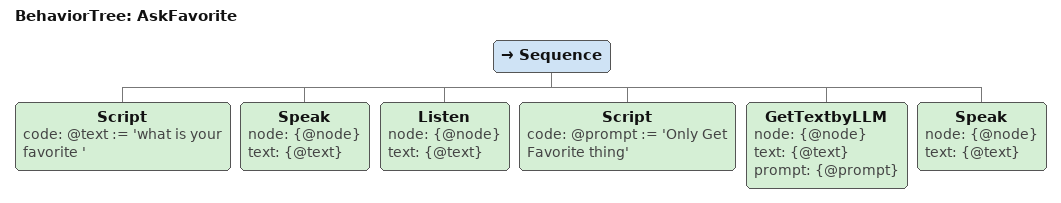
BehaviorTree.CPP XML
<?xml="1.0" encoding="UTF-8"?>
<root BTCPP_format="4">
    <BehaviorTree ID="AskFavorite">
        <Sequence>
            <Script code="@text := 'what is your favorite ' "/>
            <Speak node="{@node}" text="{@text}"/>
            <Listen node="{@node}" text="{@text}"/>

            <Script code="@prompt := 'Only Get Favorite thing'"/>
            <GetTextbyLLM node="{@node}" text="{@text}" prompt="{@prompt}"/>

            <Speak node="{@node}" text="{@text}"/>
        </Sequence>
    </BehaviorTree>
</root>
